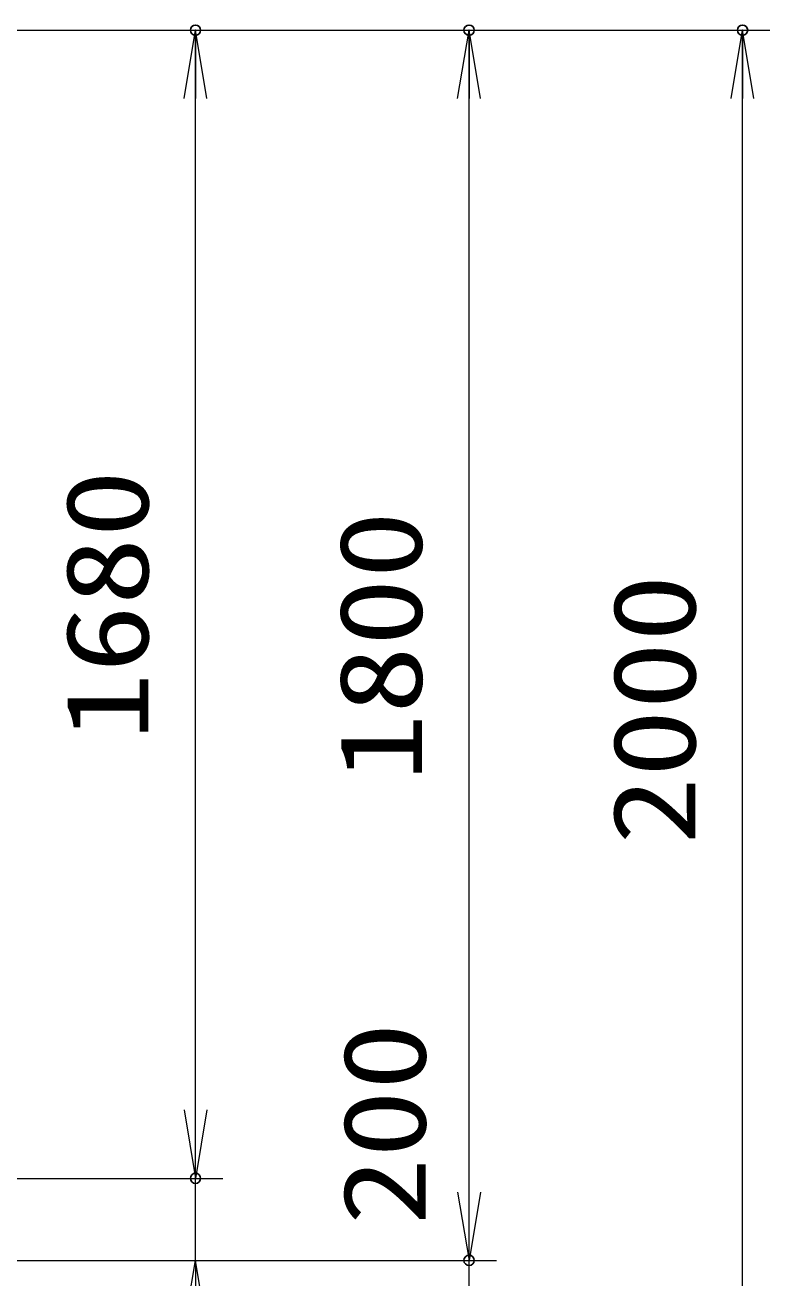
# Model space of a CAD drawing. Units: millimetres at full size. Extents: x -11880 to 11880, y -8400 to 8400.
# Drawn here: x 6072 to 7161, y -679 to 1154 of the extents above; entities that cross this region are included whole.
import ezdxf
from ezdxf.enums import TextEntityAlignment as Align

# ---------------------------------------------------------------- set-up
doc = ezdxf.new("R2010")
doc.units = ezdxf.units.MM
doc.header["$LTSCALE"] = 30
doc.header["$PDMODE"] = 32
doc.header["$PDSIZE"] = 15
doc.layers.add('0-4_寸法線', color=4, linetype='Continuous', lineweight=18)
doc.layers.add('0-5_0', color=7, linetype='Continuous', lineweight=18)
doc.layers.add('0-6_Defpoints', color=7, linetype='Continuous')
doc.styles.add('ＭＳ ゴシック', font='')
doc.styles.get('ＭＳ ゴシック').set_extended_font_data('MS Gothic')

# ---------------------------------------------------------------- blocks, each defined once
blk = doc.blocks.new('_Open')
at = {"layer": '0-5_0', "color": 4}
blk.add_line((-30, 5), (0, 0), dxfattribs=at)
blk.add_lwpolyline([(-30, -5), (0, 0), (-30, 0)], dxfattribs=at)

msp = doc.modelspace()

# ---------------------------------------------------------------- linework, layer by layer
at = {"layer": '0-4_寸法線'}
for p, q in [((4433.88, 1146.63), (6361.1, 1146.63)), ((4433.88, 1146.63), (6761.1, 1146.63)), ((4433.88, 1146.63), (7161.1, 1146.63)), ((6321.1, -533.37), (6321.1, 1146.63)), ((6721.1, -653.37), (6721.1, 1146.63)), ((7121.1, -853.37), (7121.1, 1146.63)), ((6321.1, -433.37), (6321.1, -333.37)), ((6721.1, -553.37), (6721.1, -453.37)), ((4433.88, -533.37), (6361.1, -533.37)), ((4433.88, -533.37), (6361.1, -533.37)), ((6321.1, -653.37), (6321.1, -533.37)), ((5063.88, -653.37), (6761.1, -653.37)), ((5163.88, -653.37), (6361.1, -653.37)), ((5163.88, -653.37), (6761.1, -653.37)), ((6721.1, -853.37), (6721.1, -653.37))]:
    msp.add_line(p, q, dxfattribs=at)
at = {"layer": '0-6_Defpoints'}
for p in [(6321.1, 1146.63), (6721.1, 1146.63), (7121.1, 1146.63), (6321.1, -533.37), (6721.1, -653.37)]:
    msp.add_point(p, dxfattribs=at)

# ---------------------------------------------------------------- block references
at = {"layer": '0-4_寸法線', "xscale": 3.333333, "yscale": 3.333333}
for p, rotation in [((6321.1, 1146.63), 90), ((6721.1, 1146.63), 90), ((7121.1, 1146.63), 90), ((6321.1, -533.37), 270), ((6321.1, -533.37), 270), ((6721.1, -653.37), 270), ((6721.1, -653.37), 270), ((6321.1, -653.37), 90)]:
    msp.add_blockref('_Open', p, dxfattribs=dict(at, rotation=rotation))

# ---------------------------------------------------------------- texts
at = {"layer": '0-4_寸法線', "color": 254, "style": 'ＭＳ ゴシック', "width": 1.2}
for s, p in [('1680', (6288.42, 107.43)), ('1800', (6688.42, 47.43)), ('2000', (7088.42, -45.37)), ('200', (6693.92, -602.17))]:
    msp.add_text(s, height=121.2, rotation=90, dxfattribs=at).set_placement(p, align=Align.BOTTOM_LEFT)

doc.saveas('drawing.dxf')
